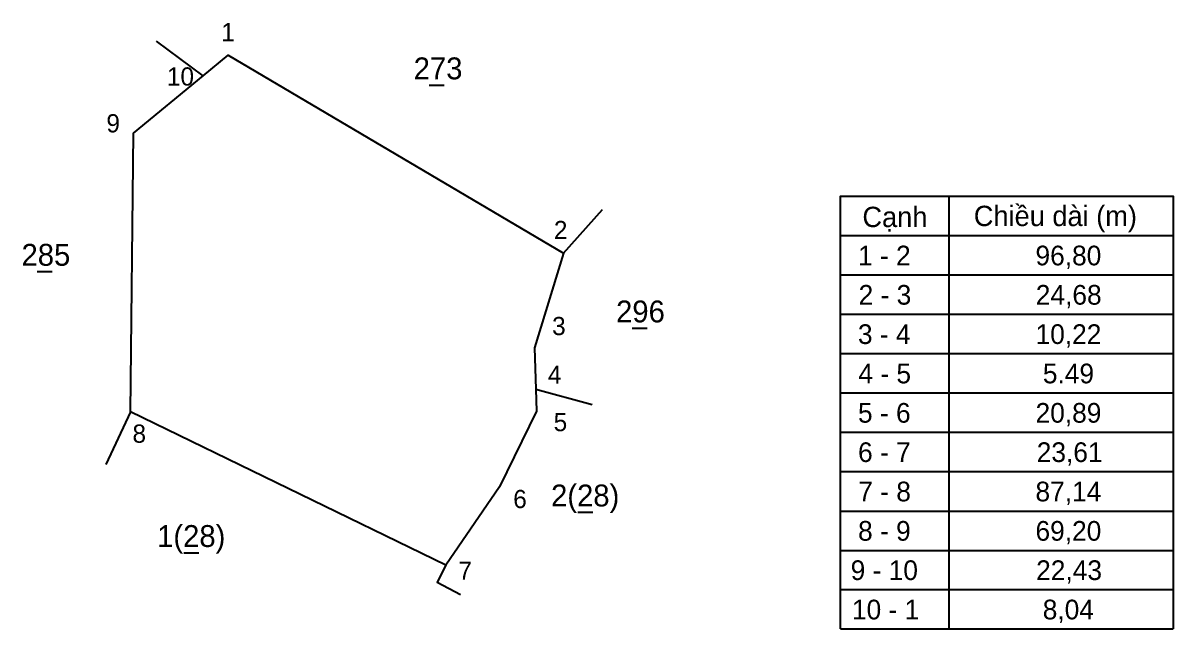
# Model space of a CAD drawing. Extents: x 533048 to 535865, y 1851772 to 1852328.
# Drawn here: x 533048.2 to 533334, y 1852102.5 to 1852253.1 of the extents above; entities that cross this region are included whole.
import ezdxf

# ---------------------------------------------------------------- set-up
doc = ezdxf.new("R2010")
doc.units = 0
doc.layers.add('Level 5', color=7, linetype='Continuous')

msp = doc.modelspace()

# ---------------------------------------------------------------- linework, layer by layer
at = {"layer": 'Level 5'}
for p, q in [((533092.96, 1852239.96), (533081.36, 1852248.64)), ((533149.1, 1852237.67), (533152.83, 1852237.67)), ((533278.28, 1852210.04), (533278.28, 1852102.47)), ((533182.56, 1852195.93), (533192.19, 1852206.75)), ((533251.39, 1852200.26), (533334.02, 1852200.26)), ((533051.69, 1852191.32), (533055.43, 1852191.32)), ((533251.39, 1852190.48), (533334.02, 1852190.48)), ((533251.39, 1852180.7), (533334.02, 1852180.7)), ((533199.58, 1852177.24), (533203.33, 1852177.24)), ((533251.39, 1852170.92), (533334.02, 1852170.92)), ((533175.66, 1852162.11), (533189.64, 1852158.31)), ((533251.39, 1852161.14), (533334.02, 1852161.14)), ((533074.93, 1852156.49), (533068.8, 1852143.36)), ((533251.39, 1852151.36), (533334.02, 1852151.36)), ((533251.39, 1852141.58), (533334.02, 1852141.58)), ((533251.39, 1852131.8), (533334.02, 1852131.8)), ((533186.09, 1852131.49), (533189.82, 1852131.49)), ((533088.17, 1852121.41), (533091.9, 1852121.41)), ((533251.39, 1852122.02), (533334.02, 1852122.02)), ((533251.39, 1852112.25), (533334.02, 1852112.25)), ((533251.39, 1852102.47), (533334.02, 1852102.47))]:
    msp.add_line(p, q, dxfattribs=at)
msp.add_lwpolyline([(533074.93, 1852156.49), (533075.65, 1852225.69), (533092.96, 1852239.96), (533099.16, 1852245.08), (533182.56, 1852195.93), (533175.33, 1852172.33), (533175.66, 1852162.11), (533175.83, 1852156.63), (533166.61, 1852137.78), (533153.26, 1852118.31)], close=True, dxfattribs=at)
for points in [[(533251.39, 1852102.47), (533251.39, 1852210.04), (533334.02, 1852210.04), (533334.02, 1852102.47)], [(533153.26, 1852118.31), (533151.12, 1852114.08), (533156.9, 1852111.08)]]:
    msp.add_lwpolyline(points, dxfattribs=at)

# ---------------------------------------------------------------- texts
for s, height, p in [('1', 4.53, (533097.44, 1852248.59)), ('273', 5.433, (533145.28, 1852239.12)), ('10', 4.527, (533083.94, 1852237.56)), ('9', 4.53, (533068.9, 1852225.92)), ('Cạnh', 5.053, (533256.82, 1852202.38)), ('Chiều dài (m)', 5.0526, (533284.51, 1852202.63)), ('2', 4.53, (533180.13, 1852199.39)), ('285', 5.433, (533047.8, 1852192.77)), ('1 - 2', 4.89, (533255.73, 1852192.87)), ('96,80', 4.89, (533299.84, 1852192.87)), ('2 - 3', 4.89, (533255.88, 1852183.1)), ('24,68', 4.89, (533299.92, 1852183.1)), ('296', 5.433, (533195.59, 1852178.69)), ('3', 4.53, (533179.69, 1852175.52)), ('3 - 4', 4.89, (533255.71, 1852173.32)), ('10,22', 4.89, (533299.86, 1852173.32)), ('4', 4.53, (533178.65, 1852163.44)), ('4 - 5', 4.89, (533255.82, 1852163.54)), ('5.49', 4.89, (533301.67, 1852163.54)), ('5 - 6', 4.89, (533255.72, 1852153.76)), ('20,89', 4.89, (533299.86, 1852153.76)), ('5', 4.53, (533180.07, 1852151.64)), ('8', 4.53, (533075.38, 1852148.77)), ('6 - 7', 4.89, (533255.74, 1852143.98)), ('23,61', 4.89, (533300.15, 1852143.98)), ('2(28)', 5.433, (533179.43, 1852132.94)), ('7 - 8', 4.89, (533255.79, 1852134.2)), ('87,14', 4.89, (533299.84, 1852134.2)), ('6', 4.53, (533170.02, 1852132.52)), ('8 - 9', 4.89, (533255.74, 1852124.42)), ('69,20', 4.89, (533299.84, 1852124.42)), ('1(28)', 5.433, (533081.51, 1852122.86)), ('7', 4.53, (533156.41, 1852114.7)), ('9 - 10', 4.89, (533253.9, 1852114.64)), ('22,43', 4.89, (533300.01, 1852114.64)), ('10 - 1', 4.89, (533254.22, 1852104.86)), ('8,04', 4.89, (533301.64, 1852104.86))]:
    msp.add_text(s, height=height, dxfattribs=at).set_placement(p)

doc.saveas('drawing.dxf')
